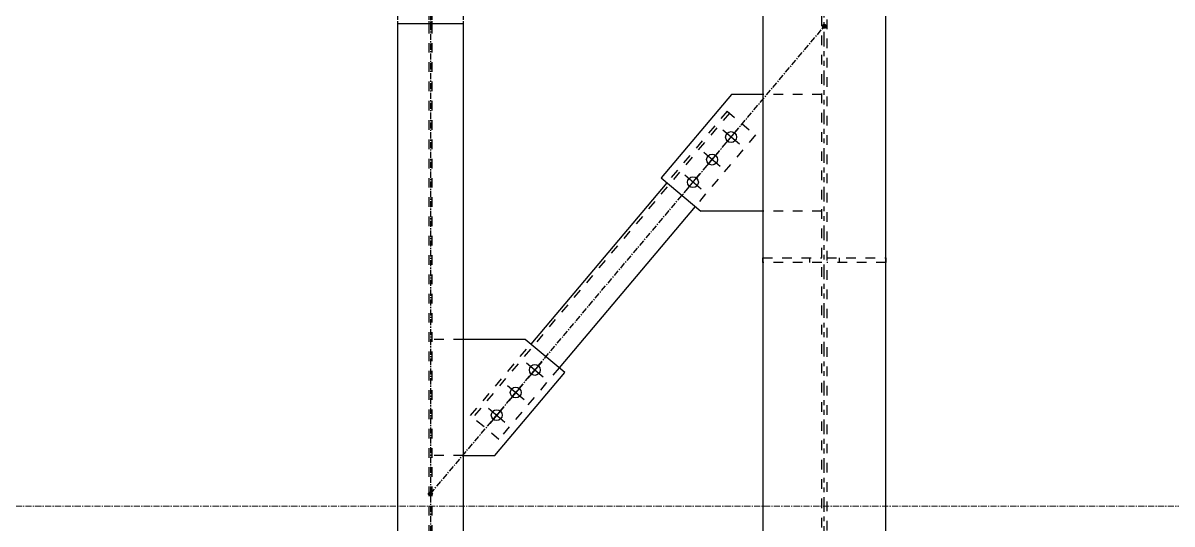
# Model space of a CAD drawing. Header units: inches. Extents: x 209270 to 234360, y -180214 to -150194.
# Drawn here: x 223884 to 226218, y -164300 to -163282 of the extents above; entities that cross this region are included whole.
import ezdxf

# ---------------------------------------------------------------- set-up
doc = ezdxf.new("R2010")
doc.units = ezdxf.units.IN
doc.header["$LTSCALE"] = 10
doc.header["$MEASUREMENT"] = 0
for name, pattern in [('CENTER', [2, 1.25, -0.25, 0.25, -0.25]), ('DXK_LINE_DOT2', [3.9198, 1.9599, -1.9599]), ('DXK_LINE_DOT5', [7.8785, 2.979, -0.9799, 0.9799, -0.9799, 0.9799, -0.9799])]:
    doc.linetypes.add(name, pattern=pattern)
doc.layers.get('0').update_dxf_attribs({"color": 1})
for name, color, linetype in [('_STR_0', 5, 'Continuous'), ('_STR_1', 5, 'Continuous'), ('_STR_2', 5, 'Continuous'), ('_STR_4', 5, 'Continuous')]:
    doc.layers.add(name, color=color, linetype=linetype)
doc.layers.add('CEN', color=1, linetype='CENTER', lineweight=9)
doc.layers.add('DIM', color=1, linetype='Continuous', lineweight=13)

# ---------------------------------------------------------------- blocks, each defined once
blk = doc.blocks.new('A$C1f4f58bd')
at = {"layer": 'CEN'}
blk.add_lwpolyline([(1100, 2200), (5000, 2200), (5000, -2700), (1100, -2700)], close=True, dxfattribs=at)
blk = doc.blocks.new('GridLine-116860372-116903 - 114867')
at = {"layer": '_STR_2', "linetype": 'DXK_LINE_DOT5'}
blk.add_line((225511.9, -165456.7), (225511.9, -153291), dxfattribs=at)
blk = doc.blocks.new('Part-116860372-114995 - 114867')
at = {"layer": '_STR_4', "linetype": 'Continuous'}
for points in [[(224711.9, -163167.7, -1), (224711.9, -163159.7, -1)], [(224711.9, -165367.7, -1), (224711.9, -165359.7, -1)]]:
    blk.add_hatch(color=256, dxfattribs=at).paths.add_polyline_path(points)
at = {"layer": '_STR_1', "linetype": 'DXK_LINE_DOT2'}
for p, q in [((224645.3, -163177.6), (224645.3, -163278.2)), ((224778.5, -163177.6), (224645.3, -163177.6)), ((224709, -163177.6), (224709, -163278.2)), ((224714.7, -163177.6), (224714.7, -163278.2)), ((224778.5, -163177.6), (224778.5, -163278.2)), ((224709, -163283.2), (224709, -165263.7)), ((224714.7, -163283.2), (224714.7, -165263.7)), ((224645.3, -165268.7), (224645.3, -165351)), ((224709, -165268.7), (224709, -165351)), ((224714.7, -165268.7), (224714.7, -165351)), ((224778.5, -165268.7), (224778.5, -165351)), ((224778.5, -165351), (224645.3, -165351))]:
    blk.add_line(p, q, dxfattribs=at)
at = {"layer": '_STR_2', "linetype": 'Continuous'}
for p, q in [((224645.3, -163278.2), (224645.3, -165268.7)), ((224709, -163278.2), (224709, -163283.2)), ((224714.7, -163278.2), (224714.7, -163283.2)), ((224778.5, -163278.2), (224778.5, -165268.7)), ((224778.5, -163283.2), (224645.3, -163283.2)), ((224778.5, -165263.7), (224645.3, -165263.7)), ((224709, -165263.7), (224709, -165268.7)), ((224714.7, -165263.7), (224714.7, -165268.7))]:
    blk.add_line(p, q, dxfattribs=at)
at = {"layer": '_STR_4', "linetype": 'CENTER'}
blk.add_line((224711.9, -163163.7), (224711.9, -165363.7), dxfattribs=at)
at = {"layer": '_STR_4', "linetype": 'Continuous'}
for centre in [(224711.9, -163163.7), (224711.9, -165363.7)]:
    blk.add_circle(centre, 4, dxfattribs=at)
blk = doc.blocks.new('Part-116860372-115076 - 114867')
at = {"layer": '_STR_4', "linetype": 'Continuous'}
for points in [[(225511.9, -163292.7, -1), (225511.9, -163284.7, -1)], [(224711.9, -164242.7, -1), (224711.9, -164234.7, -1)]]:
    blk.add_hatch(color=256, dxfattribs=at).paths.add_polyline_path(points)
at = {"layer": '_STR_1', "linetype": 'DXK_LINE_DOT2'}
for p, q in [((225319.1, -163464.8), (224798, -164083.6)), ((225314.5, -163461), (225192.1, -163606.3)), ((225314.5, -163461), (225371.9, -163509.3)), ((225371.9, -163509.3), (225249.5, -163654.6)), ((224793.5, -164079.7), (224915.8, -163934.4)), ((224973.2, -163982.7), (224850.8, -164128)), ((224850.8, -164128), (224793.5, -164079.7))]:
    blk.add_line(p, q, dxfattribs=at)
at = {"layer": '_STR_2', "linetype": 'Continuous'}
for p, q in [((225192.1, -163606.3), (224915.8, -163934.4)), ((225249.5, -163654.6), (224973.2, -163982.7))]:
    blk.add_line(p, q, dxfattribs=at)
at = {"layer": '_STR_4', "linetype": 'CENTER'}
blk.add_line((224711.9, -164238.7), (225511.9, -163288.7), dxfattribs=at)
at = {"layer": '_STR_4', "linetype": 'Continuous'}
for centre in [(225511.9, -163288.7), (224711.9, -164238.7)]:
    blk.add_circle(centre, 4, dxfattribs=at)
blk = doc.blocks.new('Part-116860372-115115 - 114867')
at = {"layer": '_STR_2', "linetype": 'Continuous'}
for p, q in [((225386.9, -158649), (225386.9, -165051.7)), ((225636.9, -165051.7), (225636.9, -158649))]:
    blk.add_line(p, q, dxfattribs=at)
blk = doc.blocks.new('Part-116860372-115117 - 114867')
at = {"layer": '_STR_1', "linetype": 'DXK_LINE_DOT2'}
for p, q in [((225506.9, -165051.7), (225506.9, -158649)), ((225516.9, -158649), (225516.9, -165051.7))]:
    blk.add_line(p, q, dxfattribs=at)
blk = doc.blocks.new('Bolt-116860372-116294 - 114867')
at = {"layer": '_STR_2', "linetype": 'Continuous'}
for p, q in [((225339.4, -163527.7), (225305.7, -163499.3)), ((225308.4, -163530.3), (225336.7, -163496.7)), ((225300.7, -163573.6), (225267.1, -163545.2)), ((225269.7, -163576.2), (225298.1, -163542.6)), ((225262.1, -163619.5), (225228.4, -163591.1)), ((225231.1, -163622.1), (225259.4, -163588.5))]:
    blk.add_line(p, q, dxfattribs=at)
for centre in [(225322.5, -163513.5), (225283.9, -163559.4), (225245.2, -163605.3)]:
    blk.add_circle(centre, 11, dxfattribs=at)
blk = doc.blocks.new('Part-116860372-116356 - 114867')
at = {"layer": '_STR_1', "linetype": 'DXK_LINE_DOT2'}
for p, q in [((225516.9, -163758.7), (225636.9, -163758.7)), ((225636.9, -163768.7), (225516.9, -163768.7)), ((225541.9, -163758.7), (225541.9, -163768.7)), ((225636.9, -163758.7), (225636.9, -163768.7))]:
    blk.add_line(p, q, dxfattribs=at)
blk = doc.blocks.new('Part-116860372-116293 - 114867')
at = {"layer": '_STR_1', "linetype": 'DXK_LINE_DOT2'}
for p, q in [((225506.9, -163426.8), (225386.9, -163426.8)), ((225506.9, -163664.3), (225386.9, -163664.3))]:
    blk.add_line(p, q, dxfattribs=at)
at = {"layer": '_STR_2', "linetype": 'Continuous'}
for p, q in [((225323.6, -163426.8), (225180.6, -163596.6)), ((225386.9, -163426.8), (225323.6, -163426.8)), ((225180.6, -163596.6), (225260.9, -163664.3)), ((225386.9, -163664.3), (225260.9, -163664.3))]:
    blk.add_line(p, q, dxfattribs=at)
blk = doc.blocks.new('Bolt-116860372-116297 - 114867')
at = {"layer": '_STR_2', "linetype": 'Continuous'}
for p, q in [((224907.1, -163972.7), (224940.7, -164001.1)), ((224938.1, -163970.1), (224909.7, -164003.7)), ((224868.4, -164018.6), (224902.1, -164047)), ((224899.4, -164016), (224871.1, -164049.6)), ((224829.8, -164064.5), (224863.4, -164092.9)), ((224860.8, -164061.9), (224832.4, -164095.5))]:
    blk.add_line(p, q, dxfattribs=at)
for centre in [(224923.9, -163986.9), (224885.2, -164032.8), (224846.6, -164078.7)]:
    blk.add_circle(centre, 11, dxfattribs=at)
blk = doc.blocks.new('Part-116860372-116296 - 114867')
at = {"layer": '_STR_1', "linetype": 'DXK_LINE_DOT2'}
for p, q in [((224778.5, -163924.7), (224714.7, -163924.7)), ((224778.5, -164160.7), (224714.7, -164160.7))]:
    blk.add_line(p, q, dxfattribs=at)
at = {"layer": '_STR_2', "linetype": 'Continuous'}
for p, q in [((224904.4, -163924.7), (224778.5, -163924.7)), ((224984.7, -163992.3), (224904.4, -163924.7)), ((224842.9, -164160.7), (224984.7, -163992.3)), ((224778.5, -164160.7), (224842.9, -164160.7))]:
    blk.add_line(p, q, dxfattribs=at)
blk = doc.blocks.new('Part-116860372-116357 - 114867')
at = {"layer": '_STR_1', "linetype": 'DXK_LINE_DOT2'}
for p, q in [((225386.9, -163768.7), (225386.9, -163758.7)), ((225386.9, -163758.7), (225506.9, -163758.7)), ((225506.9, -163768.7), (225386.9, -163768.7)), ((225481.9, -163758.7), (225481.9, -163768.7))]:
    blk.add_line(p, q, dxfattribs=at)
blk = doc.blocks.new('Part-116860372-157427 - 114867')
at = {"layer": '_STR_1', "linetype": 'DXK_LINE_DOT2'}
for p, q in [((225386.9, -162768.7), (225386.9, -163758.7)), ((225636.9, -163758.7), (225636.9, -162768.7)), ((225386.9, -163768.7), (225386.9, -164658.7)), ((225636.9, -164658.7), (225636.9, -163768.7))]:
    blk.add_line(p, q, dxfattribs=at)
blk = doc.blocks.new('OVERLAY_DRAWING')
at = {"layer": '_STR_0', "zscale": 0.8}
for name in ['GridLine-116860372-116903 - 114867', 'Part-116860372-115115 - 114867', 'Part-116860372-157427 - 114867', 'Part-116860372-115117 - 114867', 'Part-116860372-114995 - 114867', 'Part-116860372-115076 - 114867', 'Part-116860372-116293 - 114867', 'Bolt-116860372-116294 - 114867', 'Part-116860372-116357 - 114867', 'Part-116860372-116356 - 114867', 'Part-116860372-116296 - 114867', 'Bolt-116860372-116297 - 114867']:
    blk.add_blockref(name, (0, 0), dxfattribs=at)
at = {"layer": 'DIM'}
blk.add_blockref('A$C1f4f58bd', (221961.9, -161563.7, -450449365.8), dxfattribs=at)

msp = doc.modelspace()

# ---------------------------------------------------------------- block references
msp.add_blockref('OVERLAY_DRAWING', (0, 0))

doc.saveas('drawing.dxf')
